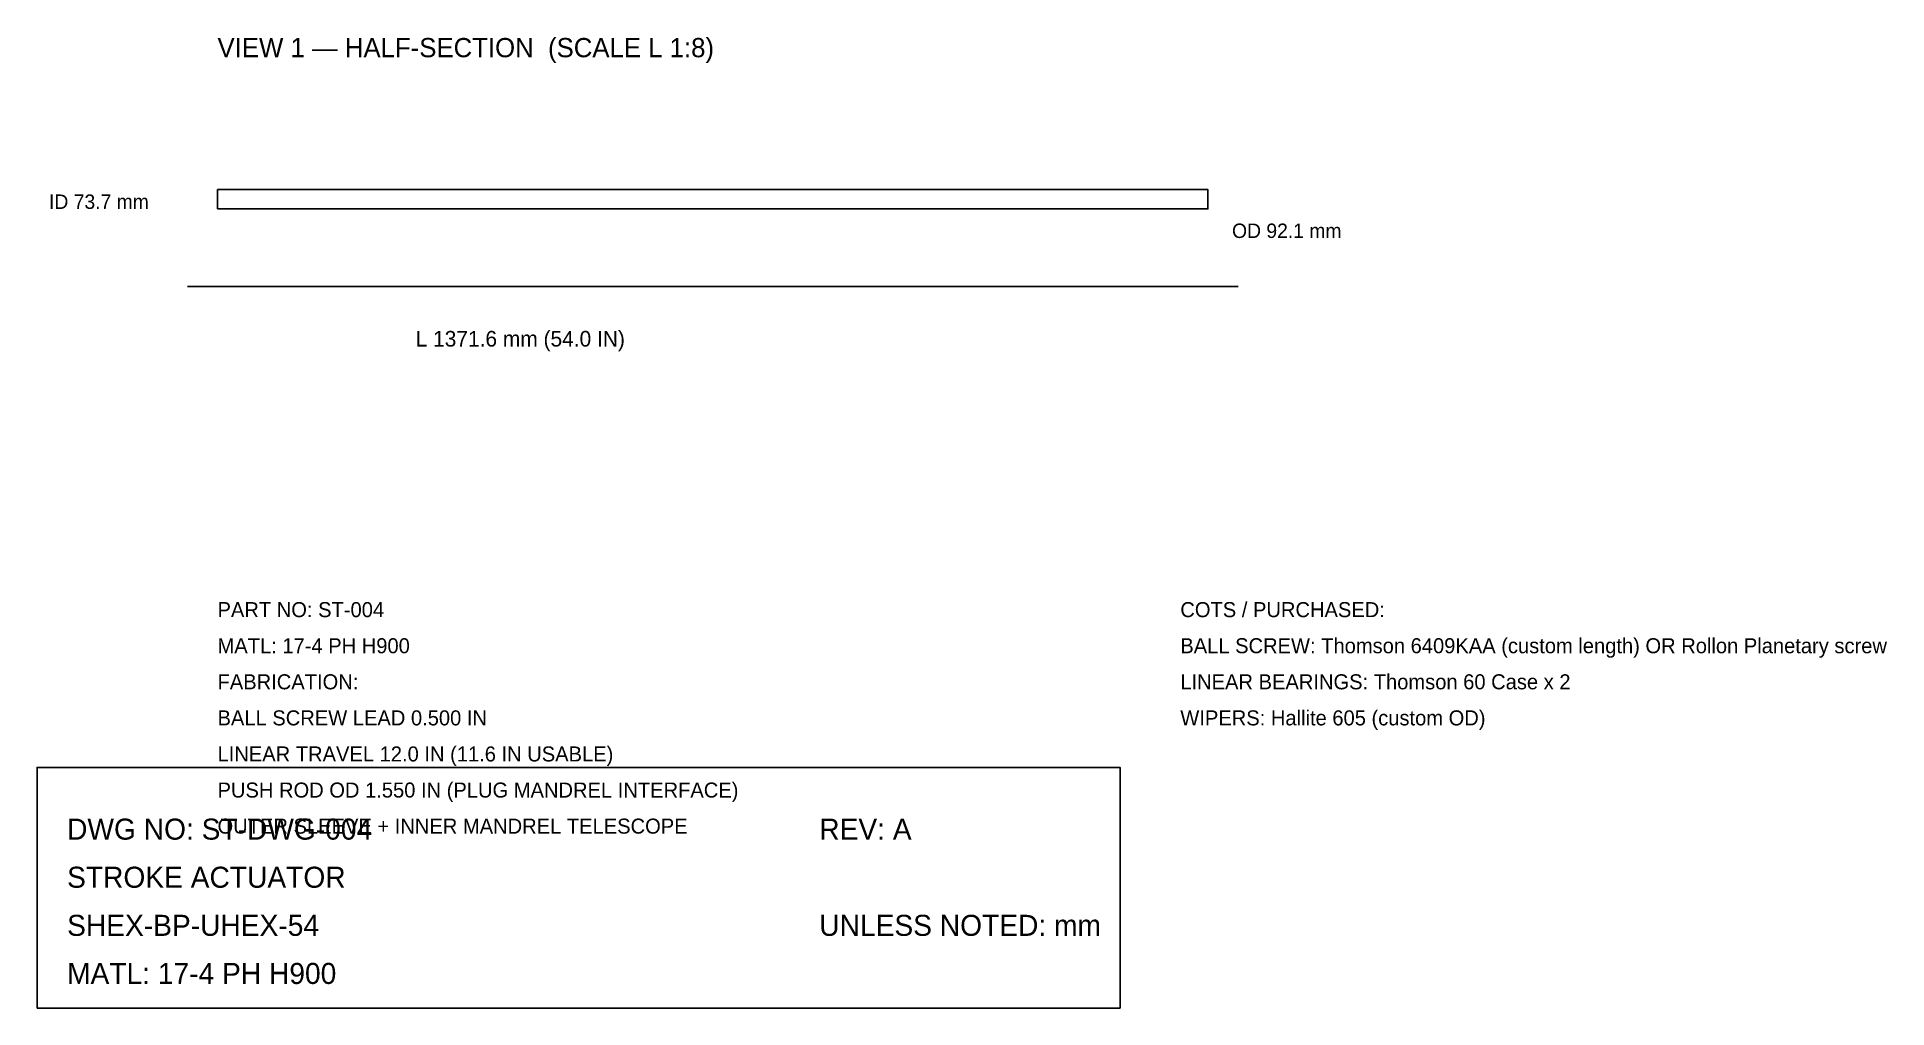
# Model space of a CAD drawing. Header units: millimetres. Extents: x 10 to 317, y 10 to 171.
import ezdxf

# ---------------------------------------------------------------- set-up
doc = ezdxf.new("R2010")
doc.units = ezdxf.units.MM
for name, color, linetype in [('CENTER', 1, 'Continuous'), ('DIM', 3, 'Continuous'), ('OUTLINE', 7, 'Continuous'), ('TEXT', 2, 'Continuous')]:
    doc.layers.add(name, color=color, linetype=linetype)

msp = doc.modelspace()

# ---------------------------------------------------------------- linework, layer by layer
at = {"layer": 'CENTER'}
msp.add_line((35, 130), (209.592, 130), dxfattribs=at)
at = {"layer": 'OUTLINE'}
for points in [[(40, 142.8905), (204.592, 142.8905), (204.592, 146.113125), (40, 146.113125), (40, 142.8905)], [(10, 10), (190, 10), (190, 50), (10, 50), (10, 10)]]:
    msp.add_lwpolyline(points, dxfattribs=at)

# ---------------------------------------------------------------- texts
at = {"layer": 'DIM'}
for s, height, p in [('ID 73.7 mm', 2.4, (12, 142.8905)), ('OD 92.1 mm', 2.4, (208.592, 138.056562)), ('L 1371.6 mm (54.0 IN)', 2.6, (72.9184, 120))]:
    msp.add_text(s, height=height, dxfattribs=at).set_placement(p)
at = {"layer": 'TEXT'}
for s, height, p in [('VIEW 1 — HALF-SECTION  (SCALE L 1:8)', 3.2, (40, 168.113125)), ('PART NO: ST-004', 2.5, (40, 75)), ('COTS / PURCHASED:', 2.5, (200, 75)), ('MATL: 17-4 PH H900', 2.5, (40, 69)), ('BALL SCREW: Thomson 6409KAA (custom length) OR Rollon Planetary screw', 2.5, (200, 69)), ('FABRICATION:', 2.5, (40, 63)), ('LINEAR BEARINGS: Thomson 60 Case x 2', 2.5, (200, 63)), ('BALL SCREW LEAD 0.500 IN', 2.5, (40, 57)), ('WIPERS: Hallite 605 (custom OD)', 2.5, (200, 57)), ('LINEAR TRAVEL 12.0 IN (11.6 IN USABLE)', 2.5, (40, 51)), ('PUSH ROD OD 1.550 IN (PLUG MANDREL INTERFACE)', 2.5, (40, 45)), ('DWG NO: ST-DWG-004', 3.5, (15, 38)), ('OUTER SLEEVE + INNER MANDREL TELESCOPE', 2.5, (40, 39)), ('REV: A', 3.5, (140, 38)), ('STROKE ACTUATOR', 3.5, (15, 30)), ('SHEX-BP-UHEX-54', 3.5, (15, 22)), ('UNLESS NOTED: mm', 3.5, (140, 22)), ('MATL: 17-4 PH H900', 3.5, (15, 14))]:
    msp.add_text(s, height=height, dxfattribs=at).set_placement(p)

doc.saveas('drawing.dxf')
